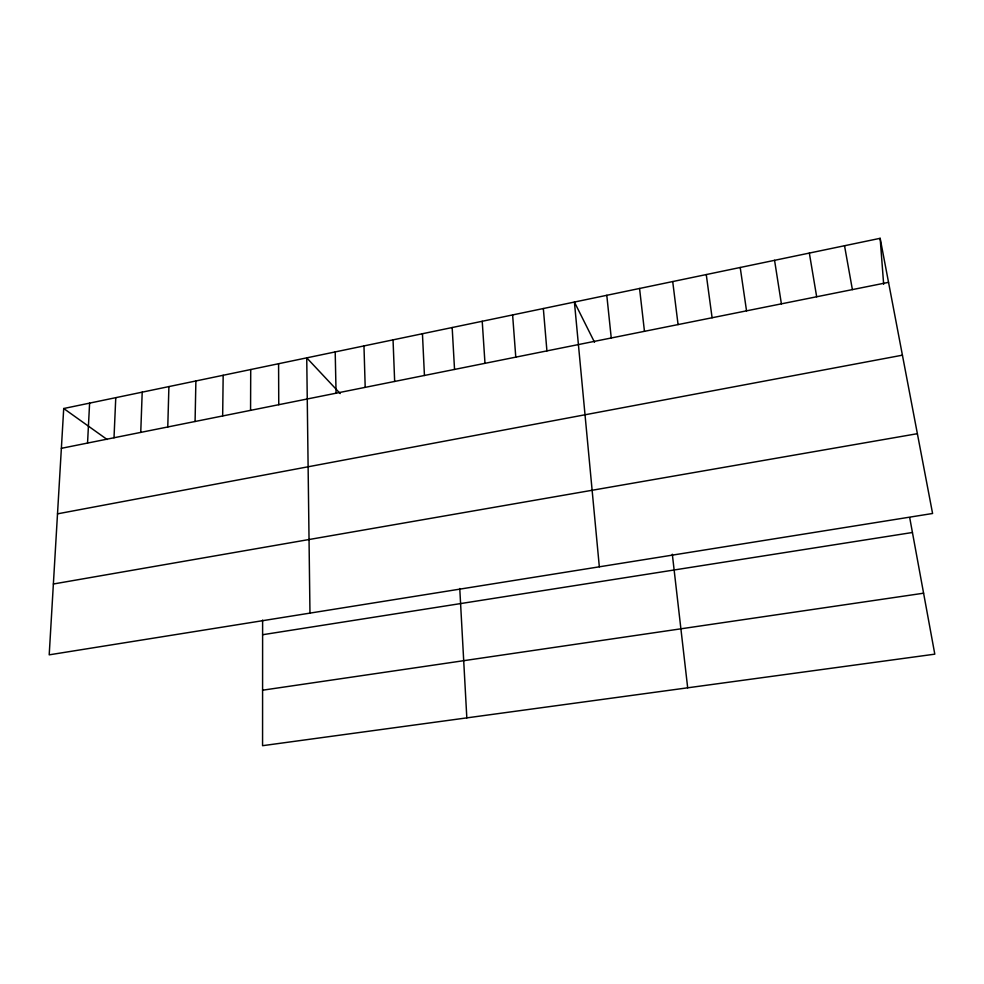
<?xml version="1.0" encoding="UTF-8"?>
<svg xmlns="http://www.w3.org/2000/svg" width="984" height="984" viewBox="0 0 984 984"><rect width="100%" height="100%" fill="white"/><g stroke="black" fill="none" stroke-linecap="round" stroke-linejoin="round"><path stroke-width="1.48" d="M262.617 620.08L262.568 745.688L934.8 654.163L909.72 517.719M250.563 410.365L250.723 369.529M222.667 415.961L223.171 375.285M195.078 421.496L195.89 380.968M167.772 426.982L168.904 386.589M140.749 432.394L142.2 392.161M114.009 437.769L115.768 397.671M87.551 443.071L89.605 403.12M63.714 408.52L49.2 654.84L932.586 513.488L880.151 238.312L63.714 408.52L107.108 439.491M61.365 448.323L888.552 282.346M57.502 513.845L902.426 355.175M53.37 584.004L917.383 433.686M262.605 634.729L912.439 532.492M262.58 690.202L923.595 593.204M340.218 393.575L306.737 357.856L309.972 613.106M594.52 342.26L574.41 302.051L599.33 566.809M844.53 245.742L852.39 289.603M809.34 253.085L816.671 296.774M774.568 260.329L781.394 303.847M740.214 267.488L746.536 310.846M706.266 274.573L712.096 317.758M672.712 281.559L678.074 324.585M672.318 554.226L687.681 687.804M639.563 288.472L644.459 331.325M606.796 295.298L611.248 337.992M543.34 308.533L546.919 350.894M880.151 238.312L883.657 284.278M512.615 314.942L515.776 357.143M482.221 321.276L484.989 363.33M452.173 327.537L454.534 369.43M459.762 588.506L466.822 717.877M422.443 333.736L424.436 375.482M393.046 339.861L394.658 381.448M363.969 345.925L365.199 387.364M335.2 351.928L336.073 393.206M278.583 363.723L278.755 404.707"/></g></svg>
